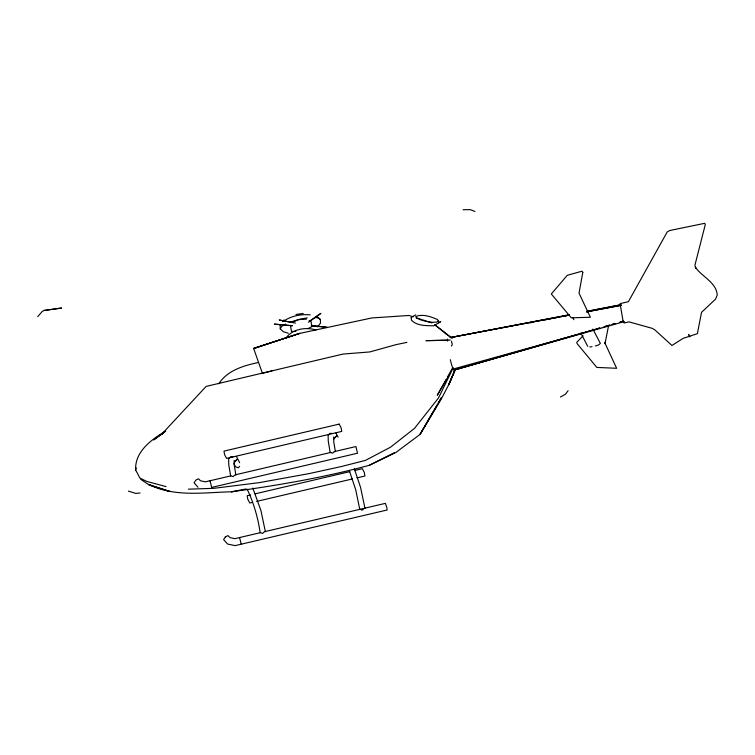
<?xml version="1.0" encoding="UTF-8"?>
<svg xmlns="http://www.w3.org/2000/svg" width="755" height="755" viewBox="0 0 755 755"><rect width="100%" height="100%" fill="white"/><g stroke="black" fill="none" stroke-linecap="round" stroke-linejoin="round"><path stroke-width="1.13" d="M166.062 486.607L146.725 481.397L139.939 478.123L135.655 469.94C134.654 451.669 151.604 439.325 165.704 431.105L153.661 439.891L163.722 432.738L161.589 434.351L206.115 386.418L343.034 354.067L369.856 351.934L395.969 344.667L406.917 342.364M608.587 325.603L605 343.638L604.642 342.411L616.637 368.289L596.799 367.421L577.084 343.563L576.726 342.345L583.096 335.758M135.655 469.94L136.287 467.949M455.095 369.639L449.452 383.342L441.014 399.489L420.016 434.436L395.875 452.481L369.318 465.297C324.046 477.509 277.783 485.371 231.426 491.807C203.699 492.439 174.528 497.385 148.603 484.417L169.894 491.477L149.339 485.087L140.789 479.368M455.048 369.724L449.055 383.965L455.105 370.044M449.055 383.965L455.331 369.346M453.264 367.751L438.513 397.942L414.552 428.34L390.477 447.215L365.439 460.399L341.571 466.486L308.937 473.64L259.163 482.653L213.882 488.325L188.373 489.174M451.377 346.054C453.453 344.422 451.075 342.147 451.641 341.194M288.316 333.229L283.493 331.785L280.256 328.916L281.492 326.651L285.569 324.018M446.28 379.17L437.277 395.243L448.715 375.848M447.404 377.16L452.462 368.129M568.09 390.703L565.457 394.223L560.437 397.017M437.202 404.897L420.016 434.436L441.354 397.772L438.391 402.859M37.75 316.656L42.129 311.551L44.064 310.465L61.382 308.059L44.064 310.465M218.846 383.776C227.161 370.488 243.686 365.599 258.163 362.551M286.051 337.929C292.43 329.001 305.822 326.783 315.854 329.954M317.581 326.887L320.507 323.112L320.375 319.507L317.138 316.638M282.757 321.592L284.125 319.856M239.628 466.345L238.306 467.817L235.503 466.732L233.88 463.617M363.967 508.483L362.202 510.21L360.305 509.342M234.956 461.39L237.051 459.38L234.239 462.494M334.474 437.947L336.57 435.946L333.757 439.051M334.522 451.452L332.568 453.198L330.53 452.387M308.446 322.253L320.913 313.353L310.362 320.648M411.937 317.279L410.805 317.732L411.371 318.015L411.399 320.158C417.166 326.122 426.084 325.537 433.748 325.849L440.722 321.611L438.551 322.81M283.984 320.979C291.581 315.732 301.198 314.042 310.286 314.854M413.466 316.034L415.76 314.844M307.908 328.642L311.881 326.632L311.003 321.413L309.182 320.507M369.318 465.297L394.497 452.632M292.034 322.517L298.555 319.62L306.445 319.139M289.807 322.3L299.537 319.261L307.162 317.864M595.393 345.998L598.687 344.893L600.357 343.421L592.892 329.048M140.1 492.968L135.872 493.43L128.425 491.09M689.513 336.258L689.796 336.834L689.494 336.268L683.152 338.353L671.959 345.479L654.849 329.888L652.235 328.35L628.981 321.857L624.196 322.98L622.979 320.648L620.1 303.623L628.405 301.67L667.203 231.945L669.713 230.53L704.708 223.31L705.312 224.471L694.911 265.25L695.902 268.308L695.289 267.147C701.735 276.679 716.476 282.332 717.25 295.092L715.41 299.273L701.527 312.334L697.384 333.672L689.73 336.192M567.854 337.259L454.642 369.969A16.912 2.652 78.1 0 1 453.113 369.063A16.912 2.123 79 0 1 450.31 359.701M570.11 336.607L583.7 332.681M585.965 332.03L599.545 328.104M578.17 334.248L453.981 370.035L624.338 321.564L453.113 369.063M580.425 333.597L586.069 331.964M588.324 331.322L593.968 329.69M596.233 329.038L599.612 328.066M330.822 452.424L235.003 474.895L233.05 476.641L231.011 475.829L205.379 481.841L200.594 480.831L198.452 478.793L195.932 480.057L194.092 482.756L197.98 487.23M334.248 451.622L355.916 446.545L357.521 453.217L211.655 487.419L210.05 480.746M250.603 494.902L247.178 495.705L247.772 499.215L249.754 503.019L252.028 502.481M255.162 493.827L349.81 471.639M354.369 470.563L362.353 468.695L364.335 472.498L364.929 476.018L356.945 477.887M256.596 501.414L352.387 478.953M272.045 370.894L262.4 373.31L253.614 348.357L299.707 333.408L371.79 317.949L409.012 315.477L413.24 316.789M529.991 322.829L532.284 322.413M545.006 319.837L547.318 319.374M549.621 318.912L558.832 317.128M564.636 315.92L569.223 315.052L450.225 337.56M586.569 311.541L621.167 304.709L586.626 311.353M246.055 488.966L231.426 491.807L232.766 491.562M569.355 314.684L450.754 337.513L569.364 315.118M586.531 311.862L621.176 305.331L586.635 311.853M295.979 314.467L303.246 313.457M463.079 209.72L470.299 209.635L474.914 211.457M589.768 346.979L592.033 346.677M450.32 340.061L425.962 340.665L447.668 340.25M295.837 331.464L291.458 331.426L290.581 326.198M311.891 325.867L327.189 327.34L311.296 325.358M332.417 433.474L330.152 433.342L328.132 435.295L328.274 441.335L330.18 452.585M232.899 456.917L230.634 456.775L228.614 458.738L228.765 464.769L230.662 476.027M315.033 317.525L318.506 317.978L320.375 319.507M292.345 325.735L274.358 324.131L292.043 325.726M295.45 323.083L279.208 320.016L290.26 322.111M416.099 317.846L421.856 319.591M422.942 319.931L431.841 322.895M445.214 333.606L447.007 334.248M313.523 325.688L314.212 325.971M452.254 338.448L435.257 325.084M434.691 324.773L450.98 337.608M241.194 544.204L239.561 537.551M572.809 317.638L573.875 319.695M580.812 333.03L587.749 346.375M335.956 433.059L338.089 437.164M236.438 456.501L239.646 462.664M252.821 488.013L260.937 510.578L265.392 531.737M247.178 489.212C253.727 502.905 257.993 517.817 260.201 532.86M354.35 468.846L360.55 487.324L365.005 508.483M349.489 471.148L355.69 489.646L359.814 509.606M335.409 451.613L333.795 442.109L333.672 436.966M235.89 475.055L234.286 465.552L234.163 460.408M280.133 325.311L280.256 328.916M447.517 341.1A16.912 2.123 79 0 1 447.602 339.061M582.794 272.329L579.028 293.148L590.391 317.27L571.29 317.817L551.31 293.978L567.288 275.292L581.935 271.224L582.794 272.329M225.368 536.937L223.603 539.636L227.557 544.025L235.154 545.62L387.06 510.012L386.966 508.03L385.427 503.349L264.354 531.737L262.589 533.474L260.692 532.596L234.88 538.655L230.067 537.635L227.916 535.597L225.368 536.937M438.551 321.083L436.635 322.13L432.219 322.291L426.367 321.498L420.743 319.903L416.911 318.091L415.75 316.487C422.668 313.74 430.869 316.6 437.381 319.525L438.551 321.083M298.678 333.672L253.453 348.602L299.707 333.408L298.678 333.672M688.909 335.097L688.579 334.493L688.89 335.097M609.738 325.16L604.076 326.792L609.776 325.141M615.401 323.527L612.003 324.508L615.419 323.508M623.319 321.234L619.921 322.215L623.328 321.234M339.174 424.102L223.999 451.103L224.594 454.623L226.566 458.427L341.751 431.416L341.156 427.906L339.174 424.102"/></g></svg>
